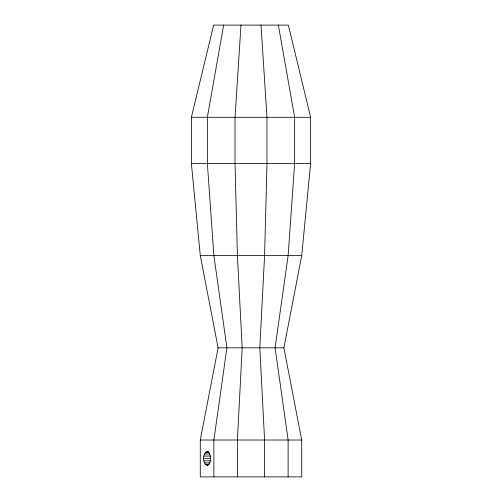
<?xml version="1.0" encoding="UTF-8"?>
<svg xmlns="http://www.w3.org/2000/svg" width="502" height="502" viewBox="0 0 502 502"><rect width="100%" height="100%" fill="white"/><g stroke="black" fill="none" stroke-linecap="round" stroke-linejoin="round"><path stroke-width="0.75" d="M240.991 25.1L235.024 117.305L235.024 163.407L237.415 255.612L242.184 347.817L237.415 440.016L237.415 476.9M208.035 465.272L206.479 465.272C202.551 462.267 202.551 454.649 206.479 451.649L208.813 451.649M301.715 255.612L310.619 163.407L310.619 117.305L288.355 25.1L213.645 25.1L191.381 117.305L191.381 163.407L200.285 255.612L218.1 347.817L200.285 440.016L200.285 476.9L301.715 476.9L301.715 440.016L283.9 347.817L301.715 255.612L200.285 255.612M223.654 25.1L207.357 117.305L207.357 163.407L213.877 255.612L226.917 347.817L213.877 440.016L213.877 476.9M207.684 465.272C211.612 462.267 211.612 454.649 207.684 451.649M191.381 117.305L310.619 117.305M191.381 163.407L310.619 163.407M218.1 347.817L283.9 347.817M200.285 440.016L301.715 440.016M205.356 452.471L209.234 452.471M204.433 454.015L209.867 454.015M203.831 456.092L210.821 456.092M203.624 458.458L210.614 458.458M203.831 460.823L210.821 460.823M204.433 462.907L209.867 462.907M205.356 464.45L209.234 464.45M278.346 25.1L294.643 117.305L294.643 163.407L288.123 255.612L275.083 347.817L288.123 440.016L288.123 476.9M261.009 25.1L266.976 117.305L266.976 163.407L264.585 255.612L259.816 347.817L264.585 440.016L264.585 476.9"/></g></svg>
